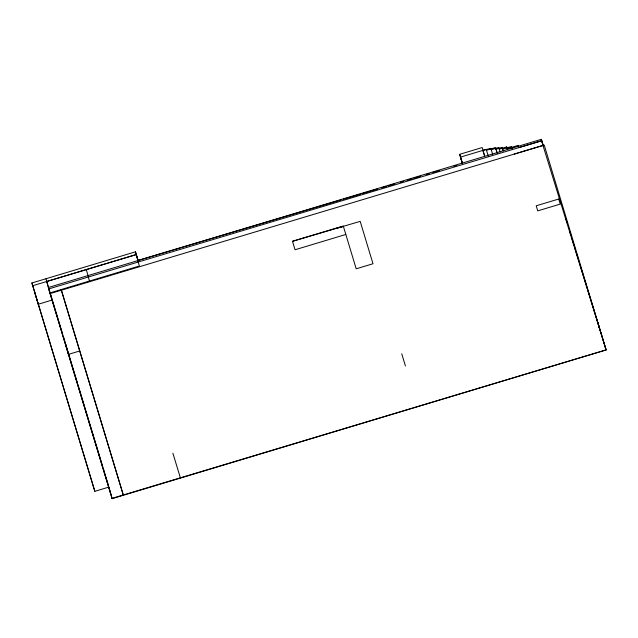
<?xml version="1.0" encoding="UTF-8"?>
<svg xmlns="http://www.w3.org/2000/svg" width="638" height="638" viewBox="0 0 638 638"><rect width="100%" height="100%" fill="white"/><g stroke="black" fill="none" stroke-linecap="round" stroke-linejoin="round"><path stroke-width="0.96" d="M112.001 498.366L606.1 349.927L112.097 498.661L108.938 487.065L94.831 491.316L31.9 282.977L135.479 251.819L138.071 260.392L341.346 199.814M497.138 152.96L495.543 147.514L486.467 150.249L486.236 149.388L460.437 157.115L462.438 163.671L459.679 154.324L482.184 147.545L484.633 155.919M32.65 285.728L136.229 254.57L137.96 260.288M136.229 254.57L46.726 281.486L52.045 299.055M495.997 149.196L502.21 147.322L502.712 149.148L511.365 146.541L511.796 148.112M507.465 149.739L506.644 146.915L499.251 149.14L498.796 147.458L491.236 149.739L490.853 148.311L482.878 150.401L484.673 156.366M518.152 145.424L507.114 148.638L506.644 146.915M48.36 287.507L541.319 139.339L543.361 145.966M135.479 251.819L139.339 266.038L49.844 292.954L112.097 498.661M514.388 154.061L542.978 145.448L541.319 139.339L543.257 145.751M38.248 304.254L52.324 299.98L62.731 334.368M345.82 234.473L295.051 249.761L292.491 241.292L343.268 225.996M292.491 241.292L360.191 221.37L372.991 263.749L356.195 268.797L343.396 226.426L341.521 226.841M79.702 350.988L68.433 354.377L65.578 343.874M343.252 199.247L360.43 194.127M362.344 193.553L377.608 189.007M381.428 187.867L386.197 186.448M388.103 185.873L394.786 183.888M400.512 182.181L403.375 181.328M407.196 180.187L411.965 178.768M413.871 178.193L420.554 176.208M426.28 174.501L429.143 173.648M432.963 172.507L439.638 170.513M453.953 166.247L456.816 165.394M335.835 228.548L343.396 226.426M565.579 217.949L567.038 222.686M569.957 232.16L570.835 234.999M572.007 238.787L574.048 245.423M574.431 246.826L575.317 249.681M575.907 251.587L579.137 262.059M579.727 263.965L598.237 323.96M542.978 145.448L606.1 349.927L597.854 322.557L599.353 328.076M459.679 154.324L462.255 162.754M511.564 147.29L512.131 149.148M502.449 148.183L503.27 151.007M499.02 148.287L500.152 152.019M495.774 148.375L497.193 153.072M491.005 148.877L492.711 154.524M486.315 149.675L488.309 156.254M401.741 353.795L405.433 365.981M137.441 259.044L137.999 260.886M172.898 453.235L180.371 477.814M86.329 269.563L89.456 281.063M61.112 289.556L123.278 494.968L61.431 290.186M63.298 336.234L65.323 342.949M65.594 343.842L77.405 382.856M77.948 384.666L102.909 467.152M103.484 469.034L108.651 486.116M110.996 494.617L48.743 288.91L541.702 140.743L518.758 147.657L518.12 145.32M31.9 282.977L94.831 491.316M606.076 349.855L544.23 145.073L50.019 293.616L45.976 278.734M38.224 304.262L34.412 291.287M558.721 199.024L536.207 205.795L537.746 210.867L560.252 204.096L558.721 199.024"/></g></svg>
